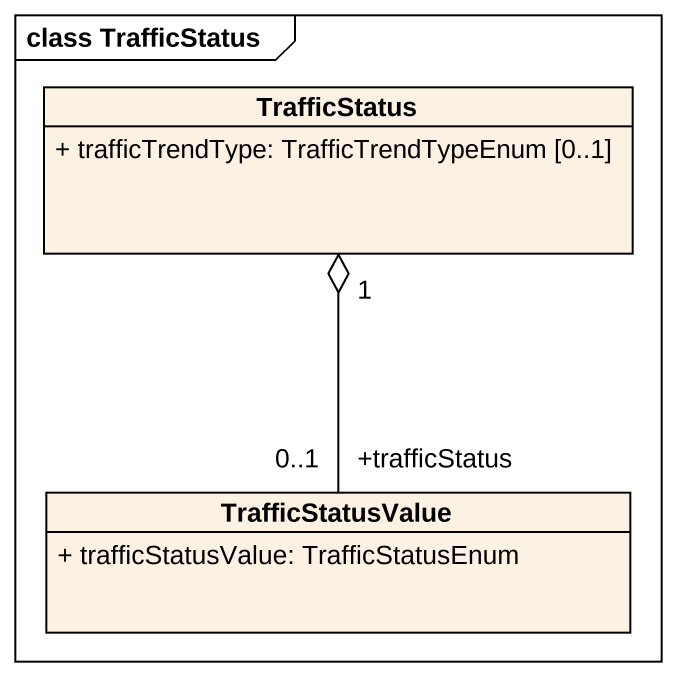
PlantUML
@startuml
mainframe class TrafficStatus
hide circle
hide empty members
skinparam classAttributeIconSize 0
class TrafficStatus {
  + trafficTrendType: TrafficTrendTypeEnum [0..1]
}
class TrafficStatusValue {
  + trafficStatusValue: TrafficStatusEnum
}
TrafficStatusValue "+trafficStatus\n0..1" -up-o "1" TrafficStatus
@enduml
